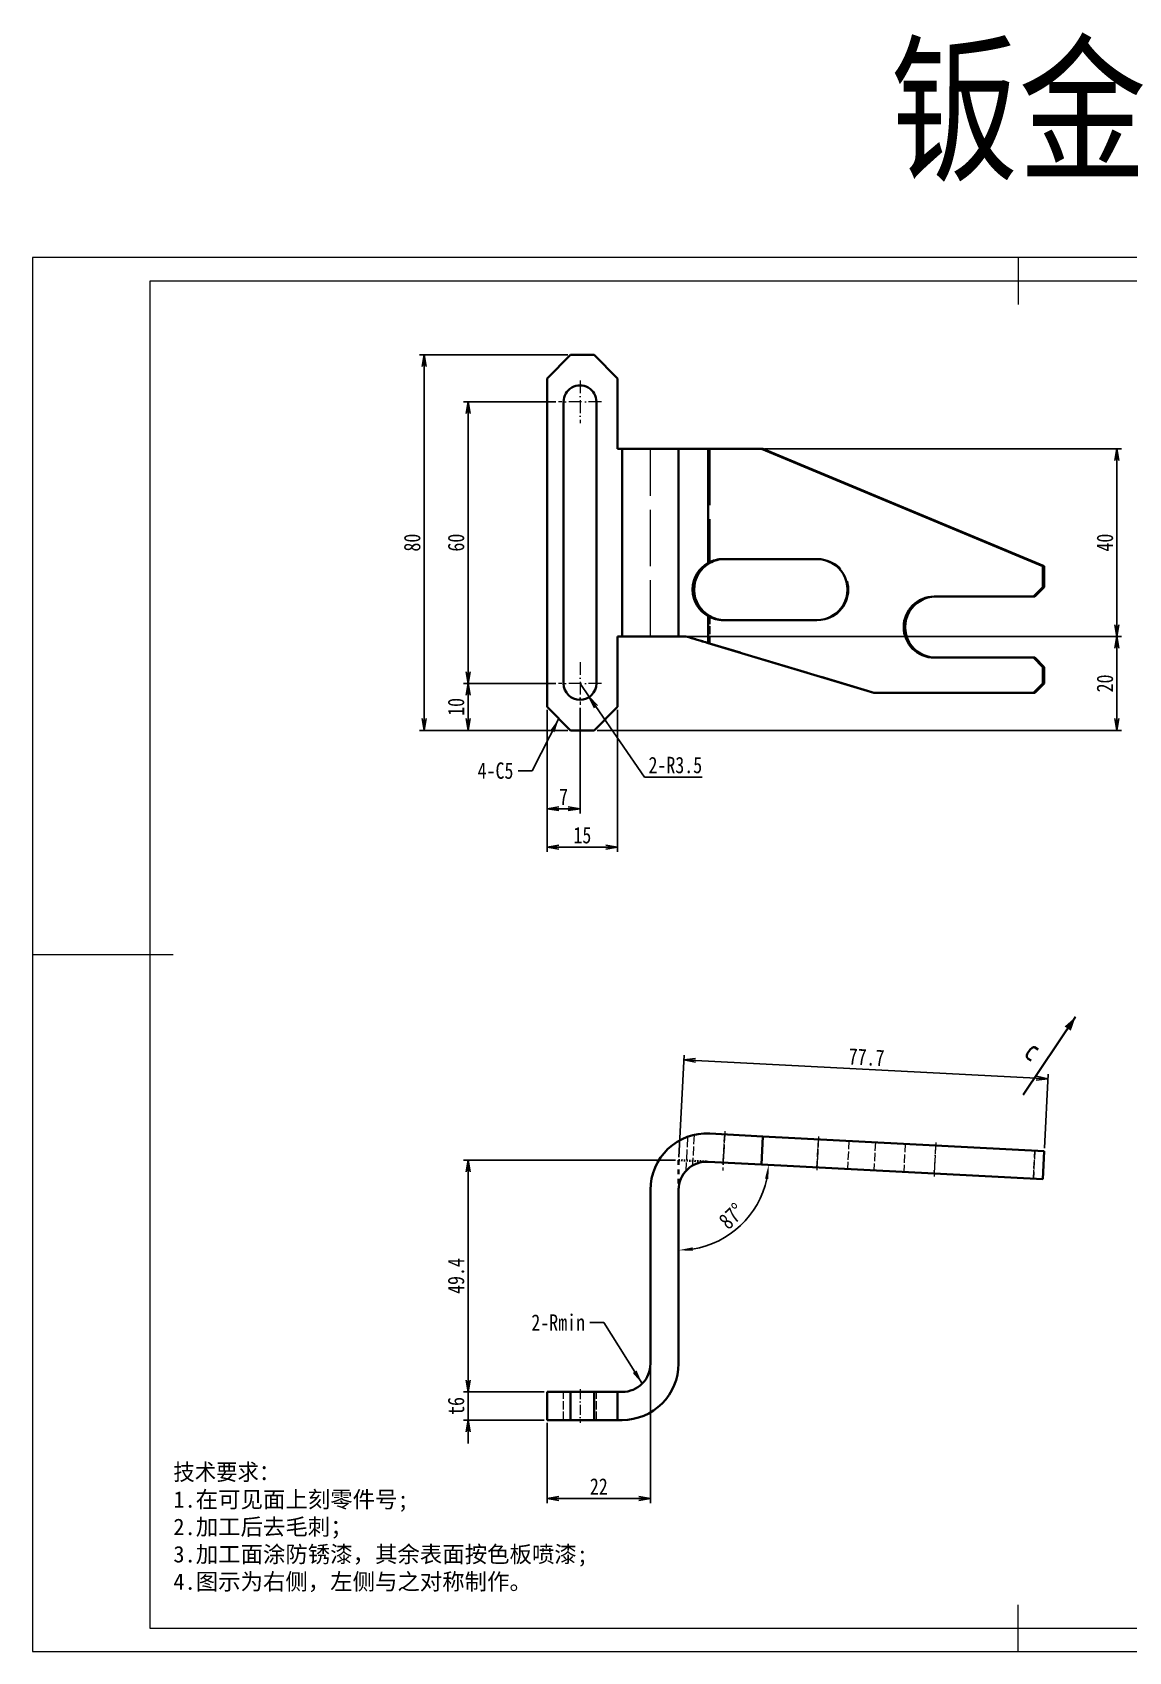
# Model space of a CAD drawing. Header units: millimetres. Extents: x -15766 to 80009, y -9701 to 15159.
# Drawn here: x -9601.1 to -9367.6, y 11134.1 to 11479.1 of the extents above; entities that cross this region are included whole.
import ezdxf

# ---------------------------------------------------------------- set-up
doc = ezdxf.new("R2010")
doc.units = ezdxf.units.MM
for name, pattern in [('CENTER-HOKUTO_1', [16, 13, -1, 1, -1]), ('DASHDOT', [18.5, 12, -3, 0.5, -3]), ('DASHED', [15, 12, -3]), ('HIDDEN-HOKUTO_1', [2, 1, -1]), ('虚线', [2, 1, -1])]:
    doc.linetypes.add(name, pattern=pattern)
doc.layers.get('DEFPOINTS').update_dxf_attribs({"lineweight": 18})
for name, color, linetype, lineweight in [('AM_7', 2, 'CENTER-HOKUTO_1', 18), ('AM_HID', 1, 'HIDDEN-HOKUTO_1', 18), ('AM_VIS', 7, 'Continuous', 18), ('CDRAFT0', 7, 'Continuous', 18), ('DIM', 253, 'Continuous', 20), ('title_frame', 7, 'Continuous', 18), ('word_dim', 9, 'Continuous', 18), ('粗实线层_1', 7, 'Continuous', 15), ('虚线层', 6, '虚线', 18)]:
    doc.layers.add(name, color=color, linetype=linetype, lineweight=lineweight)
doc.styles.add('DIM', font='', dxfattribs={"width": 0.8})
doc.styles.get('DIM').set_extended_font_data('NSimSun')
doc.dimstyles.new('1-1', dxfattribs={"dimtxt": 3.5, "dimasz": 3, "dimexe": 1, "dimexo": 0, "dimgap": 1, "dimtad": 1, "dimdsep": 46, "dimtxsty": 'DIM', "dimblk": '_CAXARROW', "dimcen": 0, "dimdle": 6, "dimclrd": 256, "dimclre": 256, "dimclrt": 3, "dimazin": 2, "dimtfac": 0.707107, "dimtmove": 0, "dimatfit": 3, "dimfxl": 0, "dimfrac": 2, "dimtolj": 1, "dimarcsym": 0})
doc.dimstyles.new('1-1$0', dxfattribs={"dimtxt": 3.5, "dimasz": 2.5, "dimexe": 1, "dimexo": 0.625, "dimgap": 0.8, "dimtad": 1, "dimdsep": 46, "dimtxsty": 'DIM', "dimblk": 'OPEN', "dimcen": 0, "dimdle": 5, "dimclrd": 256, "dimclre": 256, "dimclrt": 3, "dimazin": 3, "dimtfac": 0.5, "dimtmove": 0, "dimatfit": 3, "dimldrblk": 'OPEN', "dimfxl": 0, "dimtolj": 1, "dimarcsym": 0})
doc.dimstyles.new('1-1$4', dxfattribs={"dimtxt": 3.5, "dimasz": 2.5, "dimexe": 1, "dimexo": 0.625, "dimgap": 0.8, "dimtad": 1, "dimtih": 1, "dimtoh": 1, "dimzin": 12, "dimdsep": 46, "dimtxsty": 'DIM', "dimblk": 'OPEN', "dimcen": 0, "dimdle": 5, "dimclrd": 256, "dimclre": 256, "dimclrt": 3, "dimazin": 3, "dimtfac": 0.5, "dimtmove": 0, "dimatfit": 3, "dimldrblk": 'OPEN', "dimfxl": 0, "dimtolj": 1, "dimarcsym": 0})

# ---------------------------------------------------------------- blocks, each defined once
blk = doc.blocks.new('*X8')
at = {"layer": 'CDRAFT0'}
for p, q in [((420, 297), (0, 297)), ((0, 297), (0, 0)), ((420, 0), (420, 297)), ((0, 0), (420, 0))]:
    blk.add_line(p, q, dxfattribs=at)
at = {"layer": '粗实线层_1'}
for p, q in [((210, 297), (210, 287)), ((415, 292), (25, 292)), ((25, 292), (25, 5)), ((415, 5), (415, 292)), ((0, 148.5), (30, 148.5)), ((420, 148.5), (410, 148.5)), ((210, 0), (210, 10)), ((25, 5), (415, 5))]:
    blk.add_line(p, q, dxfattribs=at)
blk = doc.blocks.new('_OPEN')
at = {"color": 0, "linetype": 'ByBlock', "lineweight": -2}
for p, q in [((-1, 0.166667), (0, 0)), ((-1, -0.166667), (0, 0)), ((0, 0), (-1, 0))]:
    blk.add_line(p, q, dxfattribs=at)
blk = doc.blocks.new('*D301')
at = {"layer": 'DEFPOINTS', "color": 0, "transparency": 16777216}
for p in [(-9508.29, 11189.44), (-9491.44, 11189.44), (-9491.44, 11183.44)]:
    blk.add_point(p, dxfattribs=at)
at = {"layer": 'word_dim', "linetype": 'Continuous', "lineweight": -2, "transparency": 16777216}
for p, q in [((-9508.29, 11191.94), (-9508.29, 11194.44)), ((-9492.07, 11189.44), (-9509.29, 11189.44)), ((-9508.29, 11183.44), (-9508.29, 11189.44)), ((-9492.07, 11183.44), (-9509.29, 11183.44)), ((-9508.29, 11180.94), (-9508.29, 11178.44))]:
    blk.add_line(p, q, dxfattribs=at)
at = {"layer": 'word_dim', "lineweight": -2, "transparency": 16777216, "xscale": 2.5, "yscale": 2.5, "zscale": 2.5}
for p, rotation in [((-9508.29, 11189.44), 270), ((-9508.29, 11183.44), 90)]:
    blk.add_blockref('_OPEN', p, dxfattribs=dict(at, rotation=rotation))
at = {"layer": 'word_dim', "color": 3, "transparency": 16777216, "insert": (-9510.84, 11186.44), "char_height": 3.5, "attachment_point": 5, "rotation": 90, "style": 'DIM'}
blk.add_mtext('\\A1;t6', dxfattribs=at)
blk = doc.blocks.new('*D302')
at = {"layer": 'DEFPOINTS', "color": 0, "transparency": 16777216}
for p in [(-9469.44, 11195.44), (-9491.44, 11183.44), (-9469.44, 11166.74)]:
    blk.add_point(p, dxfattribs=at)
at = {"layer": 'word_dim', "linetype": 'Continuous', "lineweight": -2, "transparency": 16777216}
for p, q in [((-9469.44, 11194.81), (-9469.44, 11165.74)), ((-9491.44, 11182.81), (-9491.44, 11165.74)), ((-9488.94, 11166.74), (-9471.94, 11166.74))]:
    blk.add_line(p, q, dxfattribs=at)
at = {"layer": 'word_dim', "lineweight": -2, "transparency": 16777216, "xscale": 2.5, "yscale": 2.5, "zscale": 2.5, "rotation": 180}
blk.add_blockref('_OPEN', (-9491.44, 11166.74), dxfattribs=at)
at = {"layer": 'word_dim', "lineweight": -2, "transparency": 16777216, "xscale": 2.5, "yscale": 2.5, "zscale": 2.5}
blk.add_blockref('_OPEN', (-9469.44, 11166.74), dxfattribs=at)
at = {"layer": 'word_dim', "color": 3, "transparency": 16777216, "insert": (-9480.44, 11169.29), "char_height": 3.5, "attachment_point": 5, "style": 'DIM'}
blk.add_mtext('\\A1;22', dxfattribs=at)
blk = doc.blocks.new('*D303')
at = {"layer": 'DEFPOINTS', "color": 0, "transparency": 16777216}
for p in [(-9508.29, 11238.81), (-9463.44, 11238.81), (-9491.44, 11189.44)]:
    blk.add_point(p, dxfattribs=at)
at = {"layer": 'word_dim', "linetype": 'Continuous', "lineweight": -2, "transparency": 16777216}
for p, q in [((-9464.07, 11238.81), (-9509.29, 11238.81)), ((-9508.29, 11191.94), (-9508.29, 11236.31)), ((-9492.07, 11189.44), (-9509.29, 11189.44))]:
    blk.add_line(p, q, dxfattribs=at)
at = {"layer": 'word_dim', "lineweight": -2, "transparency": 16777216, "xscale": 2.5, "yscale": 2.5, "zscale": 2.5}
for p, rotation in [((-9508.29, 11238.81), 90), ((-9508.29, 11189.44), 270)]:
    blk.add_blockref('_OPEN', p, dxfattribs=dict(at, rotation=rotation))
at = {"layer": 'word_dim', "color": 3, "transparency": 16777216, "insert": (-9510.84, 11214.12), "char_height": 3.5, "attachment_point": 5, "rotation": 90, "style": 'DIM'}
blk.add_mtext('\\A1;49.4', dxfattribs=at)
blk = doc.blocks.new('_CAXARROW')
blk.add_hatch(color=0).paths.add_polyline_path([(0, 0), (-1, 0.125), (-1, -0.125)], flags=0)
blk = doc.blocks.new('*D304')
at = {"layer": 'DEFPOINTS', "color": 0, "transparency": 16777216}
for p in [(-9384.76, 11256.15), (-9385.57, 11240.74), (-9463.44, 11238.81)]:
    blk.add_point(p, dxfattribs=at)
at = {"layer": 'word_dim', "linetype": 'Continuous', "lineweight": -2, "transparency": 16777216}
for p, q in [((-9463.41, 11239.43), (-9462.28, 11261.2)), ((-9459.83, 11260.07), (-9387.26, 11256.28)), ((-9385.53, 11241.36), (-9384.71, 11257.15))]:
    blk.add_line(p, q, dxfattribs=at)
at = {"layer": 'word_dim', "lineweight": -2, "transparency": 16777216, "xscale": 2.5, "yscale": 2.5, "zscale": 2.5}
for p, rotation in [((-9462.33, 11260.2), 177.0144765052216), ((-9384.76, 11256.15), 357.0144765052216)]:
    blk.add_blockref('_OPEN', p, dxfattribs=dict(at, rotation=rotation))
at = {"layer": 'word_dim', "color": 3, "transparency": 16777216, "insert": (-9423.41, 11260.72), "char_height": 3.5, "attachment_point": 5, "rotation": 357.0145, "style": 'DIM'}
blk.add_mtext('\\A1;77.7', dxfattribs=at)
blk = doc.blocks.new('*D305')
at = {"layer": 'DEFPOINTS', "color": 0, "transparency": 16777216}
for p in [(-9457.13, 11238.48), (-9445.8, 11237.88), (-9463.44, 11232.49), (-9454.14, 11222.03), (-9463.44, 11195.44)]:
    blk.add_point(p, dxfattribs=at)
at = {"layer": 'word_dim', "linetype": 'Continuous', "lineweight": -2, "transparency": 16777216}
blk.add_line((-9445.8, 11237.88), (-9443.28, 11237.75), dxfattribs=at)
blk.add_arc((-9463.44, 11238.81), 19.19, 278.9665, 348.0336, dxfattribs=at)
at = {"layer": 'word_dim', "lineweight": -2, "transparency": 16777216, "xscale": 3, "yscale": 3, "zscale": 3}
for p, rotation in [((-9444.28, 11237.81), 82.51690945253469), ((-9463.44, 11219.62), 184.4832631915093)]:
    blk.add_blockref('_CAXARROW', p, dxfattribs=dict(at, rotation=rotation))
at = {"layer": 'word_dim', "color": 3, "transparency": 16777216, "insert": (-9452.13, 11226.88), "char_height": 3.5, "attachment_point": 5, "rotation": 43.5001, "style": 'DIM'}
blk.add_mtext('\\A1;87°', dxfattribs=at)
blk = doc.blocks.new('*D306')
at = {"layer": 'DEFPOINTS', "color": 0, "transparency": 16777216}
for p in [(-9486.44, 11410.37), (-9517.64, 11330.37), (-9486.44, 11330.37)]:
    blk.add_point(p, dxfattribs=at)
at = {"layer": 'word_dim', "linetype": 'Continuous', "lineweight": -2, "transparency": 16777216}
for p, q in [((-9487.07, 11410.37), (-9518.64, 11410.37)), ((-9517.64, 11407.87), (-9517.64, 11332.87)), ((-9487.07, 11330.37), (-9518.64, 11330.37))]:
    blk.add_line(p, q, dxfattribs=at)
at = {"layer": 'word_dim', "lineweight": -2, "transparency": 16777216, "xscale": 2.5, "yscale": 2.5, "zscale": 2.5}
for p, rotation in [((-9517.64, 11410.37), 90), ((-9517.64, 11330.37), 270)]:
    blk.add_blockref('_OPEN', p, dxfattribs=dict(at, rotation=rotation))
at = {"layer": 'word_dim', "color": 3, "transparency": 16777216, "insert": (-9520.19, 11370.37), "char_height": 3.5, "attachment_point": 5, "rotation": 90, "style": 'DIM'}
blk.add_mtext('\\A1;80', dxfattribs=at)
blk = doc.blocks.new('*D307')
at = {"layer": 'DEFPOINTS', "color": 0, "transparency": 16777216}
for p in [(-9491.44, 11335.37), (-9476.44, 11335.37), (-9476.44, 11305.47)]:
    blk.add_point(p, dxfattribs=at)
at = {"layer": 'word_dim', "linetype": 'Continuous', "lineweight": -2, "transparency": 16777216}
for p, q in [((-9491.44, 11334.74), (-9491.44, 11304.47)), ((-9476.44, 11334.74), (-9476.44, 11304.47)), ((-9488.94, 11305.47), (-9478.94, 11305.47))]:
    blk.add_line(p, q, dxfattribs=at)
at = {"layer": 'word_dim', "lineweight": -2, "transparency": 16777216, "xscale": 2.5, "yscale": 2.5, "zscale": 2.5, "rotation": 180}
blk.add_blockref('_OPEN', (-9491.44, 11305.47), dxfattribs=at)
at = {"layer": 'word_dim', "lineweight": -2, "transparency": 16777216, "xscale": 2.5, "yscale": 2.5, "zscale": 2.5}
blk.add_blockref('_OPEN', (-9476.44, 11305.47), dxfattribs=at)
at = {"layer": 'word_dim', "color": 3, "transparency": 16777216, "insert": (-9483.94, 11308.02), "char_height": 3.5, "attachment_point": 5, "style": 'DIM'}
blk.add_mtext('\\A1;15', dxfattribs=at)
blk = doc.blocks.new('*D308')
at = {"layer": 'DEFPOINTS', "color": 0, "transparency": 16777216}
for p in [(-9484.44, 11335.82), (-9491.44, 11335.37), (-9484.44, 11313.68)]:
    blk.add_point(p, dxfattribs=at)
at = {"layer": 'word_dim', "linetype": 'Continuous', "lineweight": -2, "transparency": 16777216}
for p, q in [((-9491.44, 11334.74), (-9491.44, 11312.68)), ((-9484.44, 11335.19), (-9484.44, 11312.68)), ((-9488.94, 11313.68), (-9486.94, 11313.68))]:
    blk.add_line(p, q, dxfattribs=at)
at = {"layer": 'word_dim', "lineweight": -2, "transparency": 16777216, "xscale": 2.5, "yscale": 2.5, "zscale": 2.5, "rotation": 180}
blk.add_blockref('_OPEN', (-9491.44, 11313.68), dxfattribs=at)
at = {"layer": 'word_dim', "lineweight": -2, "transparency": 16777216, "xscale": 2.5, "yscale": 2.5, "zscale": 2.5}
blk.add_blockref('_OPEN', (-9484.44, 11313.68), dxfattribs=at)
at = {"layer": 'word_dim', "color": 3, "transparency": 16777216, "insert": (-9487.94, 11316.23), "char_height": 3.5, "attachment_point": 5, "style": 'DIM'}
blk.add_mtext('\\A1;7', dxfattribs=at)
blk = doc.blocks.new('*D309')
at = {"layer": 'DEFPOINTS', "color": 0, "transparency": 16777216}
for p in [(-9508.29, 11340.37), (-9488.99, 11340.37), (-9486.44, 11330.37)]:
    blk.add_point(p, dxfattribs=at)
at = {"layer": 'word_dim', "linetype": 'Continuous', "lineweight": -2, "transparency": 16777216}
for p, q in [((-9489.62, 11340.37), (-9509.29, 11340.37)), ((-9508.29, 11332.87), (-9508.29, 11337.87)), ((-9487.07, 11330.37), (-9509.29, 11330.37))]:
    blk.add_line(p, q, dxfattribs=at)
at = {"layer": 'word_dim', "lineweight": -2, "transparency": 16777216, "xscale": 2.5, "yscale": 2.5, "zscale": 2.5}
for p, rotation in [((-9508.29, 11340.37), 90), ((-9508.29, 11330.37), 270)]:
    blk.add_blockref('_OPEN', p, dxfattribs=dict(at, rotation=rotation))
at = {"layer": 'word_dim', "color": 3, "transparency": 16777216, "insert": (-9510.84, 11335.37), "char_height": 3.5, "attachment_point": 5, "rotation": 90, "style": 'DIM'}
blk.add_mtext('\\A1;10', dxfattribs=at)
blk = doc.blocks.new('*D310')
at = {"layer": 'DEFPOINTS', "color": 0, "transparency": 16777216}
for p in [(-9508.29, 11400.37), (-9488.99, 11400.37), (-9488.99, 11340.37)]:
    blk.add_point(p, dxfattribs=at)
at = {"layer": 'word_dim', "linetype": 'Continuous', "lineweight": -2, "transparency": 16777216}
for p, q in [((-9489.62, 11400.37), (-9509.29, 11400.37)), ((-9508.29, 11342.87), (-9508.29, 11397.87)), ((-9489.62, 11340.37), (-9509.29, 11340.37))]:
    blk.add_line(p, q, dxfattribs=at)
at = {"layer": 'word_dim', "lineweight": -2, "transparency": 16777216, "xscale": 2.5, "yscale": 2.5, "zscale": 2.5}
for p, rotation in [((-9508.29, 11400.37), 90), ((-9508.29, 11340.37), 270)]:
    blk.add_blockref('_OPEN', p, dxfattribs=dict(at, rotation=rotation))
at = {"layer": 'word_dim', "color": 3, "transparency": 16777216, "insert": (-9510.84, 11370.37), "char_height": 3.5, "attachment_point": 5, "rotation": 90, "style": 'DIM'}
blk.add_mtext('\\A1;60', dxfattribs=at)
blk = doc.blocks.new('*D311')
at = {"layer": 'DEFPOINTS', "color": 0, "transparency": 16777216}
for p in [(-9484.44, 11340.37), (-9482.46, 11337.48)]:
    blk.add_point(p, dxfattribs=at)
at = {"layer": 'word_dim', "linetype": 'Continuous', "lineweight": -2, "transparency": 16777216}
for p, q in [((-9484.44, 11340.37), (-9482.46, 11337.48)), ((-9470.72, 11320.41), (-9481.04, 11335.42)), ((-9458.39, 11320.41), (-9470.72, 11320.41))]:
    blk.add_line(p, q, dxfattribs=at)
at = {"layer": 'word_dim', "lineweight": -2, "transparency": 16777216, "xscale": 2.5, "yscale": 2.5, "zscale": 2.5, "rotation": 124.5178316636545}
blk.add_blockref('_OPEN', (-9482.46, 11337.48), dxfattribs=at)
at = {"layer": 'word_dim', "color": 3, "transparency": 16777216, "insert": (-9464.14, 11322.96), "char_height": 3.5, "attachment_point": 5, "style": 'DIM'}
blk.add_mtext('\\A1;2-R3.5', dxfattribs=at)
blk = doc.blocks.new('*D325')
at = {"layer": 'DEFPOINTS', "color": 0, "transparency": 16777216}
for p in [(-9476.44, 11350.37), (-9370.07, 11350.37), (-9481.44, 11330.37)]:
    blk.add_point(p, dxfattribs=at)
at = {"layer": 'word_dim', "linetype": 'Continuous', "lineweight": -2, "transparency": 16777216}
for p, q in [((-9475.82, 11350.37), (-9369.07, 11350.37)), ((-9370.07, 11332.87), (-9370.07, 11347.87)), ((-9480.82, 11330.37), (-9369.07, 11330.37))]:
    blk.add_line(p, q, dxfattribs=at)
at = {"layer": 'word_dim', "lineweight": -2, "transparency": 16777216, "xscale": 2.5, "yscale": 2.5, "zscale": 2.5}
for p, rotation in [((-9370.07, 11350.37), 90), ((-9370.07, 11330.37), 270)]:
    blk.add_blockref('_OPEN', p, dxfattribs=dict(at, rotation=rotation))
at = {"layer": 'word_dim', "color": 3, "transparency": 16777216, "insert": (-9372.62, 11340.37), "char_height": 3.5, "attachment_point": 5, "rotation": 90, "style": 'DIM'}
blk.add_mtext('\\A1;20', dxfattribs=at)
blk = doc.blocks.new('*D326')
at = {"layer": 'DEFPOINTS', "color": 0, "transparency": 16777216}
for p in [(-9445.8, 11390.37), (-9370.07, 11390.37), (-9465.15, 11350.37)]:
    blk.add_point(p, dxfattribs=at)
at = {"layer": 'word_dim', "linetype": 'Continuous', "lineweight": -2, "transparency": 16777216}
for p, q in [((-9445.17, 11390.37), (-9369.07, 11390.37)), ((-9370.07, 11352.87), (-9370.07, 11387.87)), ((-9464.52, 11350.37), (-9369.07, 11350.37))]:
    blk.add_line(p, q, dxfattribs=at)
at = {"layer": 'word_dim', "lineweight": -2, "transparency": 16777216, "xscale": 2.5, "yscale": 2.5, "zscale": 2.5}
for p, rotation in [((-9370.07, 11390.37), 90), ((-9370.07, 11350.37), 270)]:
    blk.add_blockref('_OPEN', p, dxfattribs=dict(at, rotation=rotation))
at = {"layer": 'word_dim', "color": 3, "transparency": 16777216, "insert": (-9372.62, 11370.37), "char_height": 3.5, "attachment_point": 5, "rotation": 90, "style": 'DIM'}
blk.add_mtext('\\A1;40', dxfattribs=at)

msp = doc.modelspace()

# ---------------------------------------------------------------- linework, layer by layer
at = {"layer": 'AM_7', "linetype": 'DASHDOT', "lineweight": 13, "ltscale": 0.227496}
for p, q in [((-9484.44339, 11404.91701), (-9484.44339, 11395.81715)), ((-9484.44339, 11344.91701), (-9484.44339, 11335.81715))]:
    msp.add_line(p, q, dxfattribs=at)
at = {"layer": 'AM_7', "linetype": 'DASHDOT', "lineweight": 13, "ltscale": 0.22749}
for p, q in [((-9479.8926, 11400.3672), (-9488.99221, 11400.3672)), ((-9479.8926, 11340.3672), (-9488.99221, 11340.3672))]:
    msp.add_line(p, q, dxfattribs=at)
at = {"layer": 'AM_7', "linetype": 'DASHDOT', "lineweight": 13, "ltscale": 0.209879}
msp.add_line((-9453.59378, 11245.00205), (-9454.03323, 11236.61838), dxfattribs=at)
at = {"layer": 'AM_7', "linetype": 'DASHDOT', "lineweight": 13, "ltscale": 0.180017}
for p, q in [((-9433.62503, 11243.85593), (-9434.00198, 11236.66513)), ((-9484.44339, 11190.03842), (-9484.44339, 11182.83774))]:
    msp.add_line(p, q, dxfattribs=at)
at = {"layer": 'AM_7', "linetype": 'DASHDOT', "lineweight": 13, "ltscale": 0.180014}
msp.add_line((-9408.66018, 11242.54746), (-9409.03714, 11235.35678), dxfattribs=at)
at = {"layer": 'AM_HID', "linetype": 'DASHED', "lineweight": 13}
for p, q in [((-9475.44339, 11350.3672), (-9475.44339, 11390.3672)), ((-9469.44339, 11350.3672), (-9469.44339, 11390.3672)), ((-9456.81448, 11390.3672), (-9456.81448, 11366.03078)), ((-9421.5176, 11338.3672), (-9456.81448, 11348.97096))]:
    msp.add_line(p, q, dxfattribs=at)
at = {"layer": 'AM_HID', "linetype": 'DASHED', "lineweight": 13, "ltscale": 0.007861}
for p, q in [((-9433.65628, 11366.8672), (-9433.97073, 11366.8672)), ((-9433.97073, 11353.8672), (-9433.65628, 11353.8672))]:
    msp.add_line(p, q, dxfattribs=at)
at = {"layer": 'AM_HID', "linetype": 'DASHED', "lineweight": 13, "ltscale": 0.143311}
msp.add_line((-9456.81448, 11354.70338), (-9456.81448, 11348.97096), dxfattribs=at)
at = {"layer": 'AM_HID', "linetype": 'DASHED', "lineweight": 13, "ltscale": 0.009521}
msp.add_line((-9461.51174, 11350.3672), (-9461.8926, 11350.3672), dxfattribs=at)
at = {"layer": 'AM_HID', "linetype": 'DASHED', "lineweight": 13, "ltscale": 0.181841}
msp.add_line((-9461.51174, 11243.7761), (-9461.8926, 11236.51242), dxfattribs=at)
at = {"layer": 'AM_HID', "linetype": 'DASHED', "lineweight": 13, "ltscale": 0.163258}
msp.add_line((-9460.14456, 11244.17856), (-9460.48635, 11237.6572), dxfattribs=at)
at = {"layer": 'AM_HID', "linetype": 'DASHED', "lineweight": 13, "ltscale": 0.150002}
for p, q in [((-9453.62893, 11244.30344), (-9453.94339, 11238.31162)), ((-9453.94339, 11238.31162), (-9453.62893, 11244.30344)), ((-9433.65628, 11243.25669), (-9433.97073, 11237.26486)), ((-9433.97073, 11237.26486), (-9433.65628, 11243.25669)), ((-9427.16604, 11242.91648), (-9427.48049, 11236.92465)), ((-9387.56253, 11240.84104), (-9387.87698, 11234.84922)), ((-9387.87698, 11234.84922), (-9387.56253, 11240.84104)), ((-9387.87698, 11234.84922), (-9387.56253, 11240.84104))]:
    msp.add_line(p, q, dxfattribs=at)
at = {"layer": 'AM_HID', "linetype": 'DASHED', "lineweight": 13, "ltscale": 0.149999}
for p, q in [((-9421.5176, 11242.62046), (-9421.8301, 11236.62863)), ((-9415.18167, 11242.28842), (-9415.49612, 11236.29673)), ((-9408.69143, 11241.94821), (-9409.00589, 11235.95652)), ((-9408.69143, 11241.94821), (-9409.00589, 11235.95652))]:
    msp.add_line(p, q, dxfattribs=at)
at = {"layer": 'AM_HID', "linetype": 'DASHED', "lineweight": 13, "ltscale": 0.15}
for p, q in [((-9487.94339, 11183.43833), (-9487.94339, 11189.43833)), ((-9486.44339, 11183.43833), (-9486.44339, 11189.43833)), ((-9481.44339, 11183.43833), (-9481.44339, 11189.43833)), ((-9480.94339, 11183.43833), (-9480.94339, 11189.43833))]:
    msp.add_line(p, q, dxfattribs=at)
at = {"layer": 'AM_HID', "linetype": 'DASHED', "lineweight": 13}
msp.add_arc((-9696.2012, 10552.31788), 831.84257, 73.27497976, 73.61244574, dxfattribs=at)
msp.add_ellipse((-9433.65628, 11360.3672), major_axis=(0, 6.5), ratio=0.998629535, start_param=3.141592654, end_param=6.283185307, dxfattribs=at)
at = {"layer": 'AM_VIS', "lineweight": 35, "ltscale": 0.176777}
for p, q in [((-9491.44339, 11405.3672), (-9486.44339, 11410.3672)), ((-9481.44339, 11410.3672), (-9476.44339, 11405.3672)), ((-9491.44339, 11335.3672), (-9486.44339, 11330.3672)), ((-9481.44339, 11330.3672), (-9476.44339, 11335.3672))]:
    msp.add_line(p, q, dxfattribs=at)
at = {"layer": 'AM_VIS', "lineweight": 35, "ltscale": 0.125}
for p, q in [((-9486.44339, 11410.3672), (-9481.44339, 11410.3672)), ((-9486.44339, 11330.3672), (-9481.44339, 11330.3672)), ((-9486.44339, 11189.43833), (-9491.44339, 11189.43833)), ((-9481.44339, 11189.43833), (-9486.44339, 11189.43833)), ((-9481.44339, 11189.43833), (-9476.44339, 11189.43833)), ((-9491.44339, 11183.43833), (-9486.44339, 11183.43833)), ((-9486.44339, 11183.43833), (-9481.44339, 11183.43833)), ((-9481.44339, 11183.43833), (-9476.44339, 11183.43833))]:
    msp.add_line(p, q, dxfattribs=at)
at = {"layer": 'AM_VIS', "lineweight": 35}
for p, q in [((-9491.44339, 11335.3672), (-9491.44339, 11405.3672)), ((-9487.94339, 11340.3672), (-9487.94339, 11400.3672)), ((-9480.94339, 11400.3672), (-9480.94339, 11340.3672)), ((-9475.44339, 11350.3672), (-9475.44339, 11390.3672)), ((-9463.44339, 11350.3672), (-9463.44339, 11390.3672)), ((-9457.12893, 11366.03078), (-9457.12893, 11390.3672)), ((-9385.88089, 11365.3672), (-9445.79885, 11390.3672)), ((-9385.56643, 11365.3672), (-9445.4844, 11390.3672)), ((-9409.00589, 11358.8672), (-9387.87698, 11358.8672)), ((-9421.8301, 11338.3672), (-9457.12893, 11348.97096)), ((-9387.87698, 11345.8672), (-9409.00589, 11345.8672)), ((-9387.87698, 11338.3672), (-9421.8301, 11338.3672)), ((-9385.56643, 11240.7363), (-9445.4844, 11243.87644)), ((-9385.88089, 11234.7446), (-9445.79885, 11237.88474)), ((-9469.44339, 11232.48679), (-9469.44339, 11195.43833)), ((-9463.44339, 11232.48679), (-9463.44339, 11195.43833))]:
    msp.add_line(p, q, dxfattribs=at)
at = {"layer": 'AM_VIS', "lineweight": 35, "ltscale": 0.375}
for p, q in [((-9476.44339, 11390.3672), (-9476.44339, 11405.3672)), ((-9476.44339, 11335.3672), (-9476.44339, 11350.3672))]:
    msp.add_line(p, q, dxfattribs=at)
at = {"layer": 'AM_VIS', "lineweight": 35, "ltscale": 0.025}
for p, q in [((-9476.44339, 11390.3672), (-9475.44339, 11390.3672)), ((-9476.44339, 11350.3672), (-9475.44339, 11350.3672)), ((-9475.44339, 11189.43833), (-9476.44339, 11189.43833)), ((-9476.44339, 11183.43833), (-9475.44339, 11183.43833))]:
    msp.add_line(p, q, dxfattribs=at)
at = {"layer": 'AM_VIS', "lineweight": 35, "ltscale": 0.3}
for p, q in [((-9463.44339, 11390.3672), (-9475.44339, 11390.3672)), ((-9475.44339, 11350.3672), (-9463.44339, 11350.3672))]:
    msp.add_line(p, q, dxfattribs=at)
at = {"layer": 'AM_VIS', "lineweight": 35, "ltscale": 0.157861}
msp.add_line((-9457.12893, 11390.3672), (-9463.44339, 11390.3672), dxfattribs=at)
at = {"layer": 'AM_VIS', "lineweight": 35, "ltscale": 0.283252}
msp.add_line((-9457.12893, 11390.3672), (-9445.79885, 11390.3672), dxfattribs=at)
at = {"layer": 'AM_VIS', "lineweight": 35, "ltscale": 0.007861}
for p, q in [((-9445.79885, 11390.3672), (-9445.4844, 11390.3672)), ((-9385.88089, 11365.3672), (-9385.56643, 11365.3672)), ((-9385.88089, 11360.8672), (-9385.56643, 11360.8672)), ((-9387.87698, 11358.8672), (-9387.56253, 11358.8672)), ((-9387.56253, 11345.8672), (-9387.87698, 11345.8672)), ((-9385.56643, 11343.8672), (-9385.88089, 11343.8672)), ((-9385.88089, 11340.3672), (-9385.56643, 11340.3672)), ((-9387.87698, 11338.3672), (-9387.56253, 11338.3672))]:
    msp.add_line(p, q, dxfattribs=at)
at = {"layer": 'AM_VIS', "lineweight": 35, "ltscale": 0.499316}
for p, q in [((-9453.94339, 11366.8672), (-9433.97073, 11366.8672)), ((-9433.97073, 11353.8672), (-9453.94339, 11353.8672))]:
    msp.add_line(p, q, dxfattribs=at)
at = {"layer": 'AM_VIS', "lineweight": 35, "ltscale": 0.1125}
for p, q in [((-9385.88089, 11365.3672), (-9385.88089, 11360.8672)), ((-9385.56643, 11360.8672), (-9385.56643, 11365.3672))]:
    msp.add_line(p, q, dxfattribs=at)
at = {"layer": 'AM_VIS', "lineweight": 35, "ltscale": 0.070642}
for p, q in [((-9385.88089, 11360.8672), (-9387.87698, 11358.8672)), ((-9385.56643, 11360.8672), (-9387.56253, 11358.8672)), ((-9385.88089, 11343.8672), (-9387.87698, 11345.8672)), ((-9385.56643, 11343.8672), (-9387.56253, 11345.8672)), ((-9385.88089, 11340.3672), (-9387.87698, 11338.3672)), ((-9385.56643, 11340.3672), (-9387.56253, 11338.3672))]:
    msp.add_line(p, q, dxfattribs=at)
at = {"layer": 'AM_VIS', "lineweight": 35, "ltscale": 0.143311}
msp.add_line((-9457.12893, 11348.97096), (-9457.12893, 11354.70338), dxfattribs=at)
at = {"layer": 'AM_VIS', "lineweight": 35, "ltscale": 0.03877}
msp.add_line((-9463.44339, 11350.3672), (-9461.8926, 11350.3672), dxfattribs=at)
at = {"layer": 'AM_VIS', "lineweight": 35, "ltscale": 0.0875}
for p, q in [((-9385.88089, 11343.8672), (-9385.88089, 11340.3672)), ((-9385.56643, 11340.3672), (-9385.56643, 11343.8672))]:
    msp.add_line(p, q, dxfattribs=at)
at = {"layer": 'AM_VIS', "lineweight": 35, "ltscale": 0.499999}
msp.add_line((-9378.88476, 11269.32161), (-9390.02112, 11252.70898), dxfattribs=at)
at = {"layer": 'AM_VIS', "lineweight": 35, "ltscale": 3.05176e-06}
msp.add_line((-9378.88476, 11269.32161), (-9378.8847, 11269.32172), dxfattribs=at)
at = {"layer": 'AM_VIS', "lineweight": 35, "ltscale": 0.283641}
for p, q in [((-9456.81448, 11244.47031), (-9445.4844, 11243.87644)), ((-9457.12937, 11238.47851), (-9445.79885, 11237.88474))]:
    msp.add_line(p, q, dxfattribs=at)
at = {"layer": 'AM_VIS', "lineweight": 35, "ltscale": 0.149999}
for p, q in [((-9445.79885, 11237.88474), (-9445.4844, 11243.87644)), ((-9385.88089, 11234.7446), (-9385.56643, 11240.7363))]:
    msp.add_line(p, q, dxfattribs=at)
at = {"layer": 'AM_VIS', "lineweight": 35, "ltscale": 0.15}
for p, q in [((-9491.44339, 11183.43833), (-9491.44339, 11189.43833)), ((-9486.44339, 11183.43833), (-9486.44339, 11189.43833)), ((-9481.44339, 11189.43833), (-9481.44339, 11183.43833)), ((-9476.44339, 11189.43833), (-9476.44339, 11183.43833))]:
    msp.add_line(p, q, dxfattribs=at)
at = {"layer": 'AM_VIS', "lineweight": 35}
for points in [[(-9457.12893, 11366.03078), (-9457.83792, 11365.56935), (-9458.48049, 11365.02345), (-9459.0469, 11364.40407), (-9459.53128, 11363.72023), (-9459.9219, 11362.98048), (-9460.21682, 11362.19459), (-9460.40628, 11361.37355), (-9460.48635, 11360.41603), (-9460.4219, 11359.45729), (-9460.21096, 11358.52272), (-9459.91995, 11357.74708), (-9459.53128, 11357.01613), (-9459.05471, 11356.33961), (-9458.48635, 11355.71632), (-9457.84182, 11355.16725), (-9457.12893, 11354.70338)], [(-9456.81448, 11354.70338), (-9457.5176, 11355.16115), (-9458.15628, 11355.70485), (-9458.72073, 11356.32448), (-9459.2012, 11357.00953), (-9459.58792, 11357.75001), (-9459.87893, 11358.53444), (-9460.06448, 11359.35011), (-9460.14456, 11360.28078), (-9460.08987, 11361.2129), (-9459.89846, 11362.12672), (-9459.5801, 11363.00319), (-9459.19143, 11363.73927), (-9458.71292, 11364.42042), (-9458.15042, 11365.03615), (-9457.5137, 11365.57594), (-9456.81448, 11366.03078)], [(-9388.33932, 11260.02632), (-9389.00175, 11260.42176), (-9389.21794, 11260.67308), (-9389.25463, 11260.81739), (-9389.26607, 11261.06875), (-9389.15929, 11261.4534), (-9388.55502, 11262.39705), (-9388.13497, 11262.75776), (-9387.86013, 11262.87902), (-9387.6252, 11262.86104), (-9386.87389, 11262.41253)]]:
    msp.add_lwpolyline(points, dxfattribs=at)
for centre, radius, start, end in [((-9484.44339, 11400.3672), 3.5, 0, 180.000005), ((-9453.94339, 11360.38283), 6.48417, 90.0022701, 119.4220601), ((-9453.94339, 11360.35133), 6.48417, 240.5779263, 269.9977299), ((-9550.98049, 11037.87892), 324.94024, 73.212142, 74.0873351), ((-9484.44339, 11340.3672), 3.5, 180.000005, 0), ((-9457.44339, 11232.48679), 12, 86.999999, 179.999995), ((-9457.44339, 11232.48679), 6, 86.999999, 179.999995), ((-9475.44339, 11195.43833), 6, 269.9999975, 0), ((-9475.44339, 11195.43833), 12, 269.9999975, 0)]:
    msp.add_arc(centre, radius, start, end, dxfattribs=at)
for centre, start_param, end_param in [((-9453.62893, 11360.3672), 6.283185307, 6.796051156), ((-9433.97073, 11360.3672), 3.141592647, 6.283185314), ((-9409.00589, 11352.3672), 0.000000007, 3.141592647), ((-9408.69143, 11352.3672), 6.283185307, 9.424777961), ((-9453.62893, 11360.3672), 2.628726805, 3.141592654)]:
    msp.add_ellipse(centre, major_axis=(0, 6.5), ratio=0.998629535, start_param=start_param, end_param=end_param, dxfattribs=at)
msp.add_solid([(-9379.88685, 11266.38172), (-9378.88476, 11269.32161), (-9381.2222, 11267.27697)], dxfattribs=at)
at = {"layer": '虚线层', "lineweight": 35, "ltscale": 0.283641}
msp.add_line((-9463.44339, 11238.8094), (-9457.12937, 11238.47851), dxfattribs=at)
at = {"layer": '虚线层', "lineweight": 35}
msp.add_line((-9463.44339, 11238.8094), (-9463.44339, 11232.48679), dxfattribs=at)

# ---------------------------------------------------------------- block references
at = {"layer": 'title_frame'}
msp.add_blockref('*X8', (-9601.09687, 11134.10436), dxfattribs=at)

# ---------------------------------------------------------------- texts
at = {"layer": 'DIM', "insert": (-9418.32035, 11475.11927), "char_height": 25, "width": 104.980501, "attachment_point": 1, "style": 'DIM'}
msp.add_mtext('{\\C3;钣金}', dxfattribs=at)
at = {"layer": 'word_dim', "color": 3, "char_height": 3.5, "attachment_point": 9, "style": 'DIM'}
for s, insert in [('\\A1;4-C5', (-9498.63404, 11319.98736)), ('\\A1;2-Rmin', (-9483.38538, 11202.45687))]:
    msp.add_mtext(s, dxfattribs=dict(at, insert=insert))
at = {"layer": 'word_dim', "linetype": 'Continuous', "ltscale": 4, "insert": (-9571.06249, 11174.10988), "char_height": 3.5, "width": 139.6035818, "attachment_point": 1}
msp.add_mtext('{\\C3;技术要求：\\P\\fNSimSun|b0|i0|c134|p49;1\\fSimSun|b0|i0|c134|p49;.在可见面上刻零件号;\\P2.加工后去毛刺；\\P3.加工面涂防锈漆，其余表面按色板喷漆;\\P\\fNSimSun|b0|i0|c134|p49;4\\fSimSun|b0|i0|c134|p49;.图示为右侧，左侧与之对称制作。\\P         }', dxfattribs=at)

# ---------------------------------------------------------------- dimensions: what is measured, and where the dimension line sits
at = {"layer": 'word_dim'}
for base, p1, p2, picture, middle in [((-9517.63554, 11330.3672), (-9486.44339, 11410.3672), (-9486.44339, 11330.3672), '*D306', (-9520.18554, 11370.3672)), ((-9508.2868, 11400.3672), (-9488.99221, 11340.3672), (-9488.99221, 11400.3672), '*D310', (-9510.8368, 11370.3672)), ((-9370.06919, 11390.3672), (-9465.14743, 11350.3672), (-9445.79885, 11390.3672), '*D326', (-9372.61919, 11370.3672)), ((-9370.06919, 11350.3672), (-9481.44339, 11330.3672), (-9476.44339, 11350.3672), '*D325', (-9372.61919, 11340.3672)), ((-9508.2868, 11340.3672), (-9486.44339, 11330.3672), (-9488.99221, 11340.3672), '*D309', (-9510.8368, 11335.3672))]:
    dim = msp.add_linear_dim(base=base, p1=p1, p2=p2, angle=90, dimstyle='1-1$0', dxfattribs=at)
    dim.commit()
    dim.dimension.update_dxf_attribs({"geometry": picture, "text_midpoint": middle})
dim = msp.add_radius_dim(center=(-9484.44339, 11340.3672), mpoint=(-9482.46007, 11337.48338), text='2-<>', dimstyle='1-1$4', dxfattribs=at)
dim.commit()
dim.dimension.update_dxf_attribs({"geometry": '*D311', "text_midpoint": (-9464.13801, 11320.4098), "dimtype": 164})
for base, p1, p2, picture, middle in [((-9484.44339, 11313.67719), (-9491.44339, 11335.3672), (-9484.44339, 11335.81715), '*D308', (-9487.94339, 11316.22719)), ((-9476.44339, 11305.46835), (-9491.44339, 11335.3672), (-9476.44339, 11335.3672), '*D307', (-9483.94339, 11308.01835)), ((-9469.44339, 11166.73851), (-9491.44339, 11183.43833), (-9469.44339, 11195.43833), '*D302', (-9480.44339, 11169.28851))]:
    dim = msp.add_linear_dim(base=base, p1=p1, p2=p2, dimstyle='1-1$0', dxfattribs=at)
    dim.commit()
    dim.dimension.update_dxf_attribs({"geometry": picture, "text_midpoint": middle})
for base, p1, p2, angle, override, picture, middle in [((-9384.76232, 11256.15422), (-9463.44339, 11238.80898), (-9385.56643, 11240.7363), 357.0144765, {"dimdec": 1}, '*D304', (-9423.41223, 11260.72345)), ((-9508.2868, 11238.8094), (-9491.44339, 11189.43833), (-9463.44339, 11238.8094), 90, {"dimdec": 1}, '*D303', (-9510.8368, 11214.12386)), ((-9508.2868, 11189.43833), (-9491.44339, 11183.43833), (-9491.44339, 11189.43833), 90, {"dimpost": 't<>'}, '*D301', (-9510.8368, 11186.43833))]:
    dim = msp.add_linear_dim(base=base, p1=p1, p2=p2, angle=angle, dimstyle='1-1$0', override=override, dxfattribs=at)
    dim.commit()
    dim.dimension.update_dxf_attribs({"geometry": picture, "text_midpoint": middle})
dim = msp.add_angular_dim_2l(base=(-9454.14013, 11222.02592), line1=((-9463.44339, 11232.48679), (-9463.44339, 11195.43833)), line2=((-9457.12937, 11238.47851), (-9445.79885, 11237.88474)), dimstyle='1-1', dxfattribs=at)
dim.commit()
dim.dimension.update_dxf_attribs({"geometry": '*D305', "text_midpoint": (-9452.12718, 11226.88464)})

# ---------------------------------------------------------------- leaders
at = {"layer": 'word_dim', "annotation_type": 0, "has_hookline": 1, "hookline_direction": 1}
for points, text_width in [([(-9488.94339, 11332.8672), (-9494.63404, 11321.73736), (-9497.63404, 11321.73736)], 7.61788), ([(-9471.20074, 11191.19569), (-9479.38538, 11204.20687), (-9482.38538, 11204.20687)], 11.68492)]:
    msp.add_leader(points, dimstyle='1-1', override={"dimgap": 1, "dimtad": 0}, dxfattribs=dict(at, text_width=text_width))

doc.saveas('drawing.dxf')
